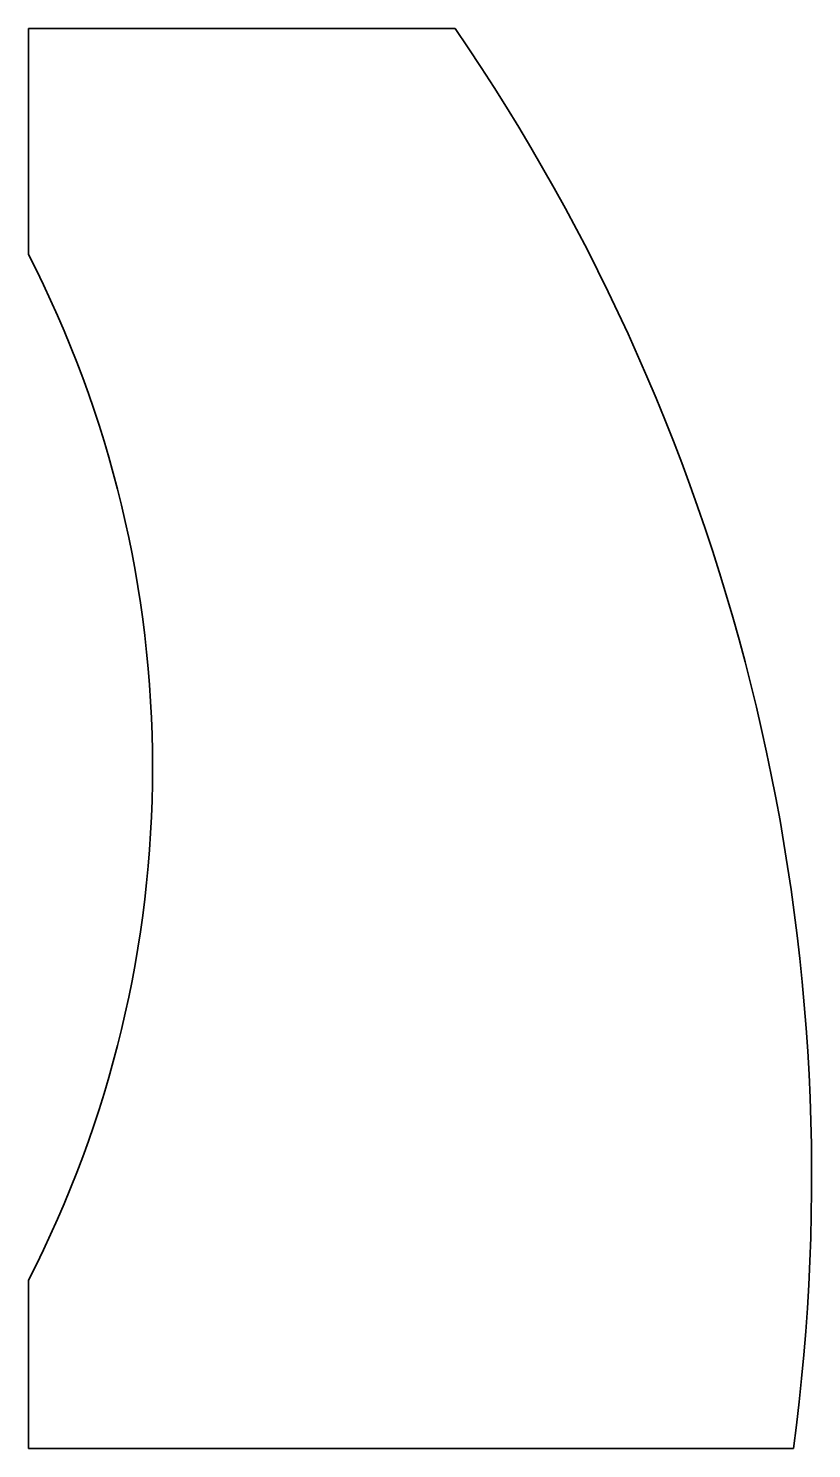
# Model space of a CAD drawing. Header units: millimetres. Extents: x 0 to 84, y 0 to 152.
import ezdxf

# ---------------------------------------------------------------- set-up
doc = ezdxf.new("R2010")
doc.units = ezdxf.units.MM
doc.layers.add('DXF_Pi4_side_v2_Model_0', color=7, linetype='Continuous', true_color=0xffffff)
doc.layers.add('DXF_Pi4_side_v2_Model_Layer1', color=7, linetype='Continuous', true_color=0xffffff)

msp = doc.modelspace()

# ---------------------------------------------------------------- linework, layer by layer
at = {"layer": 'DXF_Pi4_side_v2_Model_0', "color": 178, "lineweight": 35, "ltscale": 25.4, "true_color": 0x000000}
for p, q in [((0.2, 152.06), (0.2, 127.87)), ((45.89, 152.06), (0.2, 152.06)), ((0.2, 18.08), (0.2, 0.06)), ((0.2, 0.06), (82.12, 0.06))]:
    msp.add_line(p, q, dxfattribs=at)
at = {"layer": 'DXF_Pi4_side_v2_Model_Layer1', "color": 178, "lineweight": 35, "ltscale": 25.4, "true_color": 0x000000}
for centre, radius, start, end in [((-133.03, 29.09), 217.1, 352.3151, 34.4994), ((-106.51, 72.97), 120, 332.7783, 27.2217)]:
    msp.add_arc(centre, radius, start, end, dxfattribs=at)

doc.saveas('drawing.dxf')
